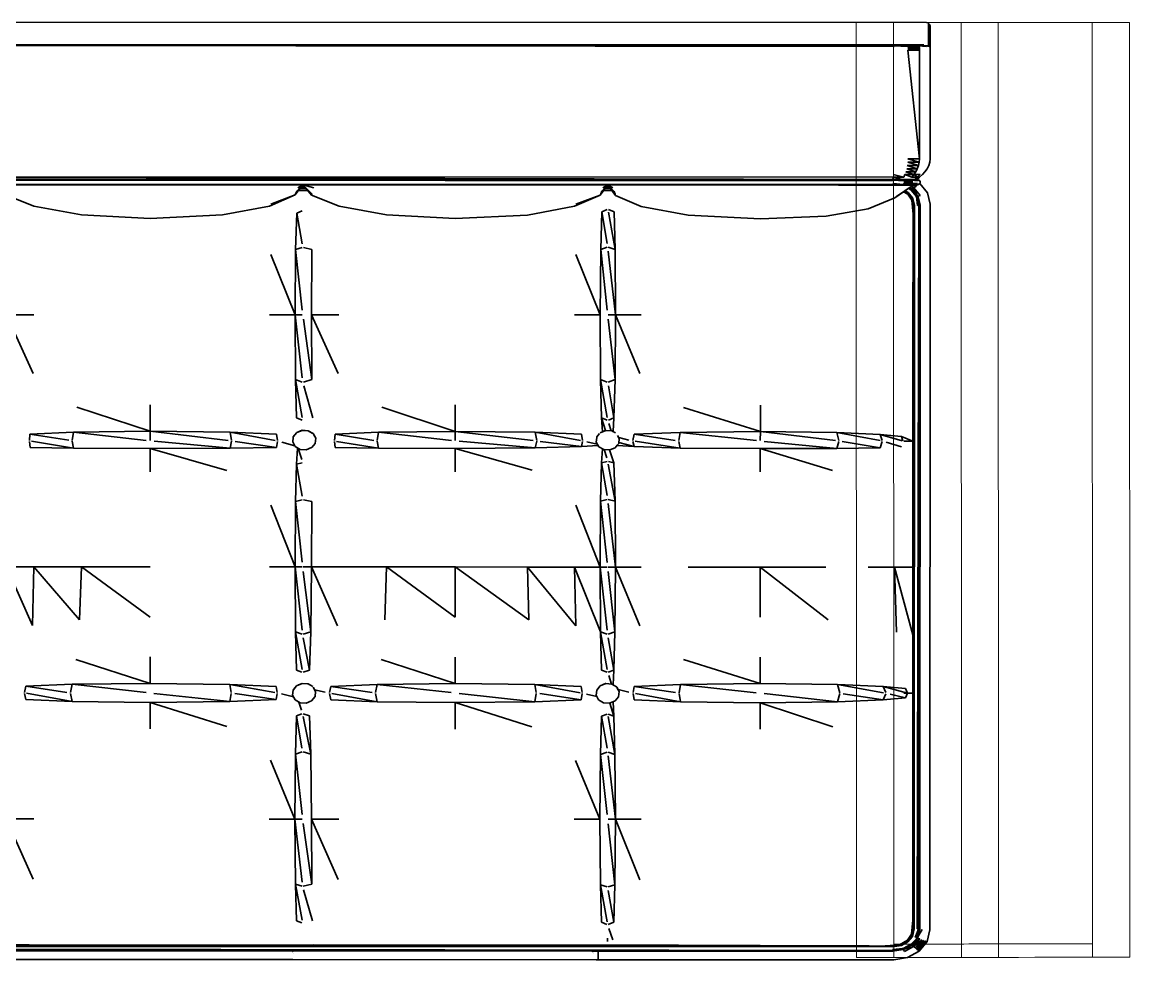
# Model space of a CAD drawing. Header units: millimetres. Extents: x 233224 to 234067, y -13631 to -11613.
# Drawn here: x 233750 to 233839.1, y -13145.6 to -13070.1 of the extents above; entities that cross this region are included whole.
import ezdxf

# ---------------------------------------------------------------- set-up
doc = ezdxf.new("R2010")
doc.units = ezdxf.units.MM
doc.header["$MEASUREMENT"] = 0
doc.layers.add('A_FLOR_PATT', color=7, linetype='Continuous')
doc.layers.add('A_FLOR_PATT_Pen_No__7', color=7, linetype='Continuous', lineweight=35)
doc.layers.add('Int - Furniture _Pen_No__75', color=6, linetype='Continuous', lineweight=20)

# ---------------------------------------------------------------- blocks, each defined once
blk = doc.blocks.new('_Koltuk Kenarı')
at = {"layer": 'Int - Furniture _Pen_No__75', "linetype": 'Continuous'}
for p, q in [((30, 700), (0, 700)), ((0, 0), (0, 700)), ((30, 700), (84.4, 700)), ((30, 690), (30, 700)), ((84.4, 700), (86.45, 700)), ((84.4, 690), (84.4, 700)), ((86.45, 700), (89.5, 700)), ((103.1, 700), (89.5, 700)), ((116.9, 700), (103.1, 700)), ((114.4, 0), (114.4, 700)), ((130.51, 700), (116.9, 700)), ((143.54, 700), (130.51, 700)), ((155.62, 700), (143.54, 700)), ((166.39, 700), (155.62, 700)), ((175.49, 700), (166.39, 700)), ((182.61, 700), (175.49, 700)), ((187.51, 700), (182.61, 700)), ((190, 700), (187.51, 700)), ((192, 700), (190, 700)), ((190, 690), (190, 700)), ((200.85, 700), (192, 700)), ((208.27, 700), (200.85, 700)), ((214.05, 700), (208.27, 700)), ((218, 700), (214.05, 700)), ((220, 700), (218, 700)), ((220, 0), (220, 700)), ((84.4, 690), (30, 690)), ((30, 0), (30, 690)), ((86.45, 690), (84.4, 690)), ((84.4, 0), (84.4, 690)), ((90.51, 690), (86.45, 690)), ((96.47, 690), (90.51, 690)), ((104.2, 690), (96.47, 690)), ((113.49, 690), (104.2, 690)), ((124.08, 690), (113.49, 690)), ((135.64, 690), (124.08, 690)), ((147.81, 690), (135.64, 690)), ((154, 690), (147.81, 690)), ((157.05, 690), (154, 690)), ((163.07, 690), (157.05, 690)), ((168.87, 690), (163.07, 690)), ((174.29, 690), (168.87, 690)), ((179.16, 690), (174.29, 690)), ((183.31, 690), (179.16, 690)), ((186.58, 690), (183.31, 690)), ((188.84, 690), (186.58, 690)), ((190, 690), (188.84, 690)), ((190, 0), (190, 690)), ((30, 0), (0, 0)), ((84.4, 0), (30, 0)), ((86.45, 0), (84.4, 0)), ((90.51, 0), (86.45, 0)), ((96.47, 0), (90.51, 0)), ((104.2, 0), (96.47, 0)), ((113.49, 0), (104.2, 0)), ((124.08, 0), (113.49, 0)), ((135.64, 0), (124.08, 0)), ((147.81, 0), (135.64, 0)), ((154, 0), (147.81, 0)), ((157.05, 0), (154, 0)), ((163.07, 0), (157.05, 0)), ((168.87, 0), (163.07, 0)), ((174.29, 0), (168.87, 0)), ((179.16, 0), (174.29, 0)), ((183.31, 0), (179.16, 0)), ((186.58, 0), (183.31, 0)), ((188.84, 0), (186.58, 0)), ((190, 0), (188.84, 0)), ((192, 0), (190, 0)), ((200.85, 0), (192, 0)), ((208.27, 0), (200.85, 0)), ((214.05, 0), (208.27, 0)), ((218, 0), (214.05, 0)), ((220, 0), (218, 0))]:
    blk.add_line(p, q, dxfattribs=at)
blk = doc.blocks.new('loca_3')
at = {"layer": 'A_FLOR_PATT_Pen_No__7', "linetype": 'Continuous'}
for p, q in [((-411.35, 503.25), (-419.1, 496.91)), ((-418.92, 496.7), (-411.35, 503.25)), ((-418.92, 496.7), (-411.25, 502.94)), ((-418.39, 496.04), (-411.25, 502.94)), ((-418.39, 496.04), (-410.96, 502.12)), ((-417.59, 495.05), (-410.96, 502.12)), ((-417.59, 495.05), (-410.53, 500.82)), ((-416.55, 493.84), (-410.53, 500.82)), ((-411.35, 503.25), (-402.14, 505.5)), ((182.35, 505.5), (-402.14, 505.5)), ((191.57, 503.25), (182.35, 505.5)), ((199.16, 497.04), (191.57, 503.25)), ((206.23, 499.17), (208.53, 501.21)), ((208.53, 501.21), (211, 502.94)), ((211, 502.94), (213.62, 504.29)), ((213.62, 504.29), (216.31, 505.15)), ((216.31, 505.15), (219.03, 505.5)), ((219.03, 505.5), (306.5, 505.5)), ((316.79, 505.5), (306.5, 505.5)), ((309.44, 504.72), (310.02, 502.03)), ((310.02, 504.2), (309.44, 504.72)), ((309.44, 502.51), (310.02, 502.03)), ((309.44, 502.51), (310.02, 495.96)), ((320.2, 504.24), (310.02, 504.2)), ((310.02, 504.2), (310.02, 502.03)), ((320.27, 504.2), (310.02, 504.2)), ((310.02, 502.03), (310.02, 495.96)), ((310.77, 500.39), (310.77, 494.7)), ((323.39, 505.5), (316.79, 505.5)), ((326.73, 504.33), (320.2, 504.24)), ((326.87, 504.2), (320.2, 504.24)), ((320.2, 504.24), (320.27, 504.2)), ((320.27, 504.2), (326.87, 504.2)), ((324.43, 505.5), (323.39, 505.5)), ((325.22, 505.46), (324.43, 505.5)), ((326.01, 505.32), (325.22, 505.46)), ((326.73, 505.11), (326.01, 505.32)), ((327.37, 504.72), (326.73, 505.11)), ((326.73, 504.33), (327.73, 504.37)), ((327.95, 504.2), (326.87, 504.2)), ((327.37, 504.72), (327.73, 504.37)), ((327.95, 504.2), (327.73, 504.37)), ((328.38, 503.42), (327.95, 504.2)), ((328.7, 502.47), (328.38, 503.42)), ((328.7, -504.46), (328.7, 502.47)), ((-424.34, 487.55), (-419.1, 496.91)), ((-415.37, 492.37), (-419.46, 485.08)), ((-419.43, 485.08), (-415.37, 492.37)), ((-418.92, 496.7), (-419.1, 496.91)), ((-418.39, 496.04), (-418.92, 496.7)), ((-417.59, 495.05), (-418.39, 496.04)), ((-417.71, 484.17), (-414.05, 490.76)), ((-417.69, 484.39), (-415.37, 492.37)), ((-416.55, 493.84), (-417.59, 495.05)), ((-417.34, 484.93), (-414.06, 490.78)), ((-417.17, 483.9), (-414.05, 490.76)), ((-416.55, 493.84), (-409.96, 499.21)), ((-415.37, 492.37), (-416.55, 493.84)), ((-415.37, 492.37), (-409.96, 499.21)), ((-415.37, 492.37), (-409.32, 497.3)), ((-414.26, 491.06), (-415.37, 492.37)), ((-414.26, 491.06), (-408.7, 495.57)), ((-414.23, 491.02), (-414.26, 491.06)), ((-414.23, 491.02), (-408.7, 495.57)), ((-414.23, 491.02), (-408.7, 495.53)), ((-414.05, 490.76), (-414.23, 491.02)), ((-414.05, 490.76), (-408.7, 495.53)), ((-414.05, 490.76), (-408.59, 495.22)), ((-413.62, 490.28), (-414.05, 490.76)), ((-413.62, 490.28), (-408.59, 495.22)), ((-413.28, 491.86), (-409.32, 497.3)), ((-411.61, 487.81), (-407.27, 491.36)), ((-411.28, 487.46), (-407.27, 491.36)), ((-411.28, 487.46), (-407.09, 490.89)), ((-411.11, 487.24), (-407.09, 490.89)), ((-411.11, 487.24), (-406.98, 490.58)), ((-411.07, 487.2), (-406.98, 490.58)), ((-411.07, 487.2), (-406.98, 490.54)), ((-410.31, 487.46), (-405.51, 490.58)), ((-408.7, 495.57), (-409.32, 497.3)), ((-401.46, 497.34), (-408.7, 495.57)), ((-408.35, 494.57), (-408.59, 495.22)), ((-408.35, 494.57), (-401.43, 496.95)), ((-408.35, 494.57), (-401.39, 496.27)), ((-408.32, 488.76), (-406.98, 490.54)), ((-408.06, 493.67), (-401.39, 496.27)), ((-407.54, 495.85), (-401.64, 499.17)), ((-407.27, 491.36), (-401.1, 492.88)), ((-407.09, 490.89), (-407.27, 491.36)), ((-407.09, 490.89), (-401.1, 492.88)), ((-406.98, 490.54), (-401.03, 492.02)), ((-406.72, 489.8), (-406.98, 490.54)), ((-405.51, 490.58), (-394.11, 491.75)), ((-403.45, 490.8), (-401.03, 492.02)), ((181.67, 497.34), (-401.46, 497.34)), ((-401.39, 496.27), (181.56, 496.27)), ((-401.31, 495.31), (-401.39, 496.27)), ((-401.31, 495.31), (181.56, 496.27)), ((-401.1, 492.88), (181.31, 492.88)), ((-401.07, 492.37), (-401.1, 492.88)), ((-401.07, 492.37), (181.31, 492.88)), ((-401.03, 492.02), (181.24, 492.02)), ((-400.96, 491.05), (-401.03, 492.02)), ((-394.11, 491.75), (-366.5, 491.8)), ((-366.5, 491.8), (-312.99, 491.63)), ((-312.99, 491.63), (-258.52, 491.63)), ((-258.52, 491.63), (-227.9, 491.63)), ((-227.9, 491.63), (-214.45, 491.63)), ((-214.45, 491.63), (-211.43, 491.63)), ((-211.43, 491.63), (-208.46, 491.63)), ((-211.43, 491.63), (-211.43, 487.34)), ((-208.46, 491.63), (-195.01, 491.63)), ((-195.01, 491.63), (-164.39, 491.63)), ((-109.91, 476.93), (-164.39, 491.63)), ((-164.39, 491.63), (-109.91, 491.63)), ((-109.91, 491.63), (-55.41, 491.58)), ((-109.91, 491.63), (-109.91, 476.93)), ((-55.41, 491.58), (-25.82, 491.58)), ((-25.82, 491.58), (-12.84, 491.58)), ((-12.84, 491.58), (-8.35, 491.58)), ((-8.35, 484.31), (-8.35, 491.58)), ((-4.62, 482.56), (-8.35, 491.58)), ((-8.35, 491.58), (-5.38, 491.58)), ((-5.38, 491.58), (8.07, 491.58)), ((5.44, 491.58), (181.24, 492.02)), ((8.07, 491.58), (38.7, 491.63)), ((38.7, 491.63), (93.17, 491.63)), ((93.17, 491.63), (146.67, 491.8)), ((146.67, 491.8), (174.28, 491.75)), ((174.28, 491.75), (185.69, 490.58)), ((181.24, 492.02), (181.14, 491.05)), ((181.31, 492.88), (181.24, 492.37)), ((181.24, 492.37), (187.44, 491.36)), ((181.24, 492.02), (187.16, 490.54)), ((181.31, 492.88), (187.44, 491.36)), ((181.56, 496.27), (181.49, 495.31)), ((181.49, 495.31), (188.55, 494.57)), ((181.56, 496.27), (188.55, 494.57)), ((188.91, 495.57), (181.67, 497.34)), ((185.69, 490.58), (190.53, 487.46)), ((185.74, 490.55), (187.16, 490.54)), ((186.91, 489.79), (187.16, 490.54)), ((187.16, 490.54), (191.28, 487.2)), ((187.27, 490.89), (187.44, 491.36)), ((187.27, 490.89), (191.78, 487.81)), ((187.44, 491.36), (191.78, 487.81)), ((188.23, 493.67), (188.55, 494.57)), ((188.55, 494.57), (188.77, 495.22)), ((188.55, 494.57), (194.22, 490.76)), ((188.55, 494.57), (193.83, 490.28)), ((197.84, 491.8), (188.67, 478.23)), ((188.77, 495.22), (194.22, 490.76)), ((188.91, 495.57), (189.49, 497.3)), ((194.43, 491.06), (188.91, 495.57)), ((189.49, 497.3), (195.55, 492.37)), ((189.82, 494.83), (195.55, 492.37)), ((193.83, 490.28), (194.22, 490.76)), ((194.22, 490.76), (194.43, 491.02)), ((194.22, 490.76), (195.61, 488.5)), ((194.22, 490.76), (195.55, 488.41)), ((194.43, 491.06), (195.75, 488.71)), ((194.43, 491.02), (194.43, 491.06)), ((194.43, 491.02), (195.74, 488.69)), ((194.43, 491.02), (195.74, 488.69)), ((194.45, 491.03), (195.55, 492.37)), ((195.55, 492.37), (196.77, 493.84)), ((195.55, 492.37), (197.05, 490.62)), ((195.55, 492.37), (196.76, 490.2)), ((196.77, 493.84), (197.77, 495.05)), ((196.77, 493.84), (197.95, 492.34)), ((196.77, 493.84), (197.95, 491.7)), ((197.77, 495.05), (197.95, 495.26)), ((197.77, 495.05), (197.95, 494.81)), ((197.77, 495.05), (197.95, 494.74)), ((197.84, 491.8), (197.84, 491.75)), ((197.84, 491.75), (197.84, 490.58)), ((197.84, 484.34), (197.84, 490.58)), ((198.27, 496.27), (197.95, 495.31)), ((197.95, 493.67), (197.95, 495.31)), ((197.95, 495.31), (198.27, 494.57)), ((197.95, 493.67), (198.27, 494.57)), ((197.95, 489.59), (197.95, 493.67)), ((198.27, 496.27), (198.99, 496.95)), ((198.27, 496.27), (198.27, 494.57)), ((198.27, 494.57), (198.99, 495.22)), ((198.27, 494.57), (198.99, 490.76)), ((198.27, 494.57), (198.27, 490.28)), ((198.27, 490.28), (198.99, 490.76)), ((198.99, 496.95), (199.7, 497.3)), ((198.99, 495.22), (198.99, 490.76)), ((198.99, 490.76), (199.7, 491.02)), ((198.99, 490.76), (199.7, 484.34)), ((198.99, 490.76), (198.99, 484.21)), ((199.7, 497.3), (200.43, 497.34)), ((199.7, 491.02), (200.43, 491.06)), ((199.7, 491.02), (200.43, 484.34)), ((199.7, 491.02), (199.7, 484.34)), ((200.43, 497.34), (201.11, 497.09)), ((200.43, 491.06), (201.11, 490.85)), ((200.43, 491.06), (201.11, 484.25)), ((200.43, 491.06), (200.43, 484.34)), ((201.11, 497.09), (201.68, 494.79)), ((201.68, 496.52), (201.11, 497.09)), ((201.11, 495.31), (201.68, 494.79)), ((201.11, 495.31), (201.68, 490.45)), ((201.11, 490.85), (201.68, 490.45)), ((201.11, 490.85), (201.68, 484.04)), ((201.11, 490.85), (201.11, 484.25)), ((201.68, 496.52), (202.11, 495.75)), ((201.68, 496.52), (201.68, 494.79)), ((201.68, 494.79), (201.68, 490.45)), ((201.68, 490.45), (201.68, 484.04)), ((202.11, 495.75), (202.36, 493.1)), ((202.11, 495.75), (202.38, 494.74)), ((202.36, 494.7), (202.11, 495.75)), ((202.11, 494.06), (202.36, 493.1)), ((202.11, 494.06), (202.36, 489.15)), ((204.15, 497), (202.36, 494.7)), ((202.36, 494.7), (204.15, 495.26)), ((202.36, 493.1), (204.15, 495.26)), ((202.36, 494.7), (202.36, 493.1)), ((202.36, 493.1), (202.36, 489.15)), ((204.15, 497), (206.23, 499.17)), ((204.15, 495.26), (206.23, 497.3)), ((204.15, 497), (204.15, 495.26)), ((204.15, 495.26), (206.23, 492.37)), ((204.15, 495.26), (204.15, 490.8)), ((204.15, 490.8), (206.23, 492.37)), ((204.15, 490.8), (206.23, 485.08)), ((206.23, 497.3), (206.23, 492.37)), ((206.23, 492.37), (208.53, 493.84)), ((206.23, 492.37), (208.53, 485.86)), ((206.23, 492.37), (206.23, 485.08)), ((208.53, 493.84), (211, 495.05)), ((208.53, 493.84), (211, 486.55)), ((208.53, 493.84), (208.53, 485.86)), ((211, 495.05), (213.62, 496.04)), ((211, 495.05), (213.62, 487.07)), ((211, 495.05), (211, 486.55)), ((213.62, 496.04), (216.31, 496.7)), ((213.62, 496.04), (216.31, 487.42)), ((213.62, 496.04), (213.62, 487.07)), ((216.31, 496.7), (219.03, 496.91)), ((216.31, 496.7), (219.03, 487.55)), ((216.31, 496.7), (216.31, 487.42)), ((219.03, 496.91), (306.5, 496.91)), ((219.03, 496.91), (306.5, 487.55)), ((219.03, 496.91), (219.03, 487.55)), ((306.5, 496.91), (307.29, 496.87)), ((306.5, 496.91), (307.29, 487.55)), ((306.5, 496.91), (306.5, 487.55)), ((307.29, 496.87), (308.08, 496.78)), ((307.29, 496.87), (308.08, 487.51)), ((307.29, 496.87), (307.29, 487.55)), ((308.08, 496.78), (308.79, 496.66)), ((308.08, 496.78), (308.79, 487.38)), ((308.08, 496.78), (308.08, 487.51)), ((308.79, 496.66), (309.44, 496.39)), ((308.79, 496.66), (309.44, 487.24)), ((308.79, 496.66), (308.79, 487.38)), ((309.44, 496.39), (310.02, 495.96)), ((309.44, 496.39), (310.02, 487.03)), ((309.44, 496.39), (309.44, 487.24)), ((310.02, 495.96), (310.02, 487.03)), ((310.77, 494.7), (310.77, 486.33)), ((-426.2, 476.4), (-424.34, 487.55)), ((-419.46, 485.08), (-417.74, 484.21)), ((-417.74, 484.21), (-419.43, 485.08)), ((-417.39, 484.01), (-419.25, 475.54)), ((-418.96, 476.85), (-417.74, 484.21)), ((-418.78, 475.49), (-417.39, 484.01)), ((-418.56, 475.49), (-417.17, 483.9)), ((-416.95, 485.52), (-417.78, 484.25)), ((-417.78, 484.25), (-417.69, 484.2)), ((-417.78, 475.37), (-417.17, 483.9)), ((-417.74, 484.21), (-417.73, 484.23)), ((-417.66, 482.75), (-417.74, 484.21)), ((-417.69, 484.19), (-417.74, 484.21)), ((-417.17, 483.9), (-417.71, 484.17)), ((-417.17, 483.9), (-413.62, 490.28)), ((-416.41, 483.51), (-417.17, 483.9)), ((-415.77, 475.15), (-414.52, 482.56)), ((-415.34, 475.1), (-414.52, 482.56)), ((-415.05, 475.06), (-413.83, 482.21)), ((-414.52, 482.56), (-411.61, 487.81)), ((-414.12, 482.39), (-414.52, 482.56)), ((-414.12, 482.39), (-411.61, 487.81)), ((-413.97, 481), (-410.31, 487.46)), ((-413.85, 481.23), (-413.83, 482.21)), ((-413.83, 482.21), (-411.07, 487.2)), ((-413.41, 482.01), (-413.83, 482.21)), ((-411.78, 484.86), (-411.07, 487.2)), ((-411.28, 487.46), (-411.61, 487.81)), ((-411.11, 487.24), (-411.28, 487.46)), ((-411.07, 487.2), (-411.11, 487.24)), ((-410.71, 486.77), (-411.07, 487.2)), ((-216.78, 467.82), (-215.16, 485.73)), ((-215.16, 485.73), (-211.43, 487.34)), ((-212.2, 473.28), (-215.16, 485.73)), ((-211.43, 487.34), (-207.74, 485.73)), ((-211.43, 487.34), (-206.09, 467.82)), ((-211.43, 487.34), (-211.43, 484.31)), ((-207.74, 485.73), (-206.09, 467.82)), ((-9.29, 470.1), (-13.13, 482.56)), ((-8.17, 483.56), (-4.62, 482.56)), ((-8.15, 482.9), (-3.01, 465.26)), ((-4.62, 482.56), (-3.01, 465.26)), ((187.41, 476.93), (195.4, 488.19)), ((190.15, 487.71), (191.28, 487.2)), ((190.53, 487.46), (192.46, 484.05)), ((190.92, 486.78), (191.28, 487.2)), ((191.28, 487.24), (191.46, 487.46)), ((191.28, 487.24), (192.89, 484.65)), ((191.28, 487.24), (192.8, 484.53)), ((191.28, 487.2), (191.28, 487.24)), ((191.28, 487.2), (192.8, 484.52)), ((191.28, 487.2), (192.78, 484.49)), ((191.46, 487.46), (191.78, 487.81)), ((191.46, 487.46), (193.12, 484.97)), ((191.46, 487.46), (192.97, 484.76)), ((191.78, 487.81), (193.26, 485.18)), ((193.83, 490.28), (195.32, 488.07)), ((195.05, 489.96), (195.95, 489)), ((197.84, 489.72), (197.95, 489.59)), ((197.84, 488.27), (197.95, 488.08)), ((197.84, 486.99), (197.95, 486.87)), ((197.84, 484.98), (197.84, 484.97)), ((197.84, 484.97), (197.94, 484.81)), ((197.84, 484.91), (197.93, 484.76)), ((197.84, 484.86), (197.92, 484.74)), ((197.84, 484.34), (197.85, 484.33)), ((197.84, 481), (197.84, 484.33)), ((197.84, 484.3), (197.85, 484.33)), ((197.85, 484.34), (197.95, 484.86)), ((197.95, 483.52), (197.95, 489.59)), ((197.95, 483.52), (197.95, 483.51)), ((197.95, 475.38), (197.95, 483.51)), ((197.95, 483.51), (198.27, 475.49)), ((198.27, 490.28), (198.99, 484.21)), ((198.27, 483.9), (198.99, 484.21)), ((198.27, 483.9), (198.99, 475.54)), ((198.27, 483.9), (198.27, 475.49)), ((201.11, 484.25), (201.68, 484.04)), ((201.11, 484.25), (201.68, 475.49)), ((201.68, 484.04), (201.68, 475.49)), ((202.11, 489.89), (202.36, 489.15)), ((202.11, 489.89), (202.36, 483.3)), ((202.11, 483.69), (202.36, 483.3)), ((202.11, 483.69), (202.36, 475.32)), ((202.36, 489.15), (202.36, 483.3)), ((202.36, 483.3), (204.15, 475.54)), ((202.36, 483.3), (202.36, 475.32)), ((204.15, 484.21), (206.23, 485.08)), ((204.15, 484.21), (206.23, 475.76)), ((204.15, 484.21), (204.15, 475.54)), ((309.44, 487.24), (310.02, 487.03)), ((309.44, 487.24), (310.02, 476.28)), ((310.02, 487.03), (310.02, 476.28)), ((310.77, 486.33), (310.77, 476.11)), ((-426.2, 236.73), (-426.2, 476.4)), ((-419.25, 475.54), (-418.78, 475.49)), ((-418.78, 475.49), (-419.25, -475.49)), ((-418.86, 317.06), (-419.17, 475.53)), ((-419.17, 475.53), (-419.17, 238.6)), ((-418.78, 475.49), (-418.86, 475.5)), ((-418.78, -475.45), (-418.78, 475.49)), ((-417.78, -475.32), (-418.56, 475.49)), ((-417.78, 475.37), (-418.56, 475.49)), ((-415.77, -475.1), (-415.77, 475.15)), ((-415.34, -475.02), (-415.77, 475.15)), ((-415.34, 475.1), (-415.77, 475.15)), ((-415.09, 465.78), (-413.97, 481)), ((-415.05, 466.27), (-415.05, 475.06)), ((-415.04, 466.41), (-415.05, 475.06)), ((-414.42, 474.99), (-415.05, 475.06)), ((-162.16, 478.53), (-109.91, 476.93)), ((-109.91, 476.93), (-109.91, 455.64)), ((178.76, 455.64), (187.41, 476.93)), ((197.84, 481), (197.84, 465.78)), ((197.95, 475.37), (198.27, 475.49)), ((197.95, 475.38), (197.95, 475.37)), ((197.95, -475.2), (197.95, 475.37)), ((197.95, 475.37), (198.27, -477.49)), ((198.27, 475.49), (198.27, -477.49)), ((201.11, 475.54), (201.68, 475.49)), ((201.11, 475.54), (201.68, -477.49)), ((201.68, 475.49), (201.68, -477.49)), ((202.11, 475.41), (202.36, 475.32)), ((202.11, 475.41), (202.4, -477.32)), ((202.36, 475.32), (204.15, 475.54)), ((202.36, 475.32), (204.15, -477.53)), ((202.36, 475.32), (202.4, -477.32)), ((204.15, 475.54), (204.15, -477.53)), ((309.44, 476.32), (310.02, 476.28)), ((309.44, 476.32), (310.02, -478.27)), ((310.02, 476.28), (310.02, -478.27)), ((310.77, 476.11), (310.77, -477.11)), ((-414.87, 431.75), (-415.09, 465.78)), ((-218.39, 431.14), (-216.78, 467.82)), ((-211.87, 469.89), (-216.78, 467.82)), ((-211.83, 435.49), (-216.78, 467.82)), ((-211.07, 468.05), (-204.48, 431.14)), ((-211, 469.89), (-206.09, 467.82)), ((-206.09, 467.82), (-204.48, 431.14)), ((-14.27, 430.49), (-13.7, 465.26)), ((-8.77, 466.9), (-13.7, 465.26)), ((-8.75, 434.58), (-13.7, 465.26)), ((-1.4, 430.49), (-8.01, 465.21)), ((-7.94, 466.9), (-3.01, 465.26)), ((-3.01, 465.26), (-1.4, 430.49)), ((197.84, 465.78), (197.84, 431.75)), ((-415.05, -475.02), (-415.05, 460.11)), ((-414.47, -3.12), (-415.03, 456.51)), ((172.85, 421.65), (178.76, 455.64)), ((-414.55, 368.84), (-414.87, 431.75)), ((-218.39, 431.14), (-219.15, 368.84)), ((-211.77, 432.79), (-218.39, 431.14)), ((-211.77, 371.9), (-218.39, 431.14)), ((-204.48, 431.14), (-211.09, 432.79)), ((-203.76, 368.84), (-204.48, 431.14)), ((-14.27, 430.49), (-14.52, 368.84)), ((-8.64, 432.02), (-14.27, 430.49)), ((-8.64, 371.87), (-14.27, 430.49)), ((-8.03, 429.41), (-0.65, 368.84)), ((-1.4, 430.49), (-8.01, 432.02)), ((-0.65, 368.84), (-1.4, 430.49)), ((197.84, 431.75), (197.84, 368.84)), ((-219.15, 368.84), (-238.47, 427.28)), ((-152.48, 423.38), (-109.91, 368.84)), ((-109.91, 421.65), (-109.91, 368.84)), ((-14.52, 368.84), (-32.1, 426.89)), ((170.66, 368.84), (172.85, 421.65)), ((-414.55, 303.2), (-414.55, 368.84)), ((-240.44, 368.84), (-219.15, 368.84)), ((-219.15, 368.84), (-218.43, 304.62)), ((-211.09, 365.67), (-204.48, 304.62)), ((-204.48, 304.62), (-203.76, 368.84)), ((-203.76, 368.84), (-182.46, 368.84)), ((-203.76, 368.84), (-184.39, 307.14)), ((-150.29, 368.84), (-109.91, 368.84)), ((-109.91, 368.84), (-109.91, 310.78)), ((-33.24, 368.84), (-14.52, 368.84)), ((-14.52, 368.84), (-14.02, 304.41)), ((-8.03, 368.84), (-0.65, 368.84)), ((-8.01, 365.66), (-1.4, 304.41)), ((-1.4, 304.41), (-0.65, 368.84)), ((-0.65, 368.84), (20.62, 368.84)), ((-0.65, 368.84), (18.72, 307.01)), ((173.53, 310.78), (170.66, 368.84)), ((197.84, 368.84), (197.84, 303.2)), ((-414.55, 266.17), (-414.55, 303.2)), ((-216.85, 267.42), (-218.43, 304.62)), ((-218.43, 304.62), (-211.78, 303.52)), ((-211.78, 268.32), (-218.43, 304.62)), ((-211.09, 303.52), (-204.48, 304.62)), ((-204.48, 304.62), (-206.06, 267.42)), ((-12.94, 267.25), (-14.02, 304.41)), ((-14.02, 304.41), (-8.64, 303.25)), ((-8.64, 268.06), (-14.02, 304.41)), ((-8.01, 303.25), (-1.4, 304.41)), ((-1.4, 304.41), (-2.98, 267.25)), ((180.52, 272.93), (173.53, 310.78)), ((197.84, 303.2), (197.84, 266.17)), ((-211.02, 300.67), (-206.06, 267.42)), ((-7.94, 300.41), (-2.98, 267.25)), ((-312.99, 252.29), (-361.76, 271.85)), ((-312.99, 252.29), (-312.99, 272.93)), ((-109.91, 252.29), (-157.21, 271.89)), ((-109.91, 272.93), (-109.91, 252.29)), ((93.17, 252.29), (45.86, 271.85)), ((93.17, 272.93), (93.17, 252.29)), ((180.52, 272.93), (189.38, 252.29)), ((-414.55, 249.78), (-414.55, 266.17)), ((-211.86, 266.51), (-216.85, 267.42)), ((-211.02, 266.51), (-206.06, 267.42)), ((-210.66, 263.17), (-208.61, 254.43)), ((-12.05, 253.51), (-12.94, 267.25)), ((-9.71, 254.92), (-12.94, 267.25)), ((-8.71, 266.25), (-12.94, 267.25)), ((-7.94, 266.25), (-2.98, 267.25)), ((-7.59, 262.94), (-5.7, 255)), ((197.84, 266.17), (197.84, 249.78)), ((-414.55, 246.05), (-414.55, 249.78)), ((-401.05, 247.06), (-410.1, 250.17)), ((-397.89, 246.59), (-395.97, 251.03)), ((-395.97, 251.03), (-365.74, 251.9)), ((-370.35, 246.54), (-395.97, 251.03)), ((-365.74, 251.9), (-367.41, 246.45)), ((-312.99, 252.29), (-365.74, 251.9)), ((-316.63, 246.45), (-365.74, 251.9)), ((-312.99, 246.43), (-312.99, 252.29)), ((-262.08, 246.43), (-312.99, 252.29)), ((-260.92, 251.9), (-312.99, 252.29)), ((-258.92, 246.45), (-260.92, 251.9)), ((-260.92, 251.9), (-230.05, 251.08)), ((-230.36, 246.45), (-260.92, 251.9)), ((-228.29, 246.54), (-230.05, 251.08)), ((-230.05, 251.08), (-218.44, 250.43)), ((-219.55, 247.67), (-230.05, 251.08)), ((-219.58, 247.61), (-217.78, 252.04)), ((-217.78, 252.04), (-214.34, 254.85)), ((-214.34, 254.85), (-210.22, 255.29)), ((-210.22, 255.29), (-206.71, 253.37)), ((-210.22, 255.29), (-210.18, 255.29)), ((-210.18, 255.29), (-207.49, 253.8)), ((-210.18, 255.29), (-208.25, 254.23)), ((-206.71, 253.37), (-206.49, 253.25)), ((-206.49, 253.25), (-204.12, 249.26)), ((-204.79, 250.41), (-192.86, 251.08)), ((-204.79, 250.4), (-204.12, 249.26)), ((-194.58, 246.54), (-192.86, 251.08)), ((-192.86, 251.08), (-161.98, 251.9)), ((-166.93, 246.54), (-192.86, 251.08)), ((-161.98, 251.9), (-163.99, 246.45)), ((-109.91, 252.29), (-161.98, 251.9)), ((-113.48, 246.45), (-161.98, 251.9)), ((-109.91, 252.29), (-58.67, 246.43)), ((-56.84, 251.9), (-109.91, 252.29)), ((-109.91, 252.29), (-109.91, 246.43)), ((-56.84, 251.9), (-26.07, 251.03)), ((-56.84, 251.9), (-26.94, 246.45)), ((-55.44, 246.45), (-56.84, 251.9)), ((-26.07, 251.03), (-15.63, 247.5)), ((-24.87, 246.53), (-26.07, 251.03)), ((-15.63, 247.61), (-13.84, 252.04)), ((-13.84, 252.04), (-11.82, 253.69)), ((-13.84, 252.04), (-13.84, 252.04)), ((-11.82, 253.7), (-10.4, 254.85)), ((-10.4, 254.85), (-6.27, 255.29)), ((-6.27, 255.29), (-3.9, 253.99)), ((-6.27, 255.29), (-6.24, 255.29)), ((-6.24, 255.29), (-5.21, 254.73)), ((-5.21, 254.72), (-4.81, 254.5)), ((-1.91, 252.16), (-0.22, 249.26)), ((-0.87, 250.38), (10.26, 251.03)), ((-0.79, 250.26), (-0.22, 249.26)), ((8.51, 246.53), (10.26, 251.03)), ((10.26, 251.03), (41.13, 251.9)), ((36.16, 246.53), (10.26, 251.03)), ((41.13, 251.9), (39.09, 246.45)), ((93.17, 252.29), (41.13, 251.9)), ((89.6, 246.45), (41.13, 251.9)), ((144.41, 246.43), (93.17, 252.29)), ((145.92, 251.9), (93.17, 252.29)), ((93.17, 252.29), (93.17, 246.43)), ((147.62, 246.45), (145.92, 251.9)), ((145.92, 251.9), (176.19, 251.03)), ((175.94, 246.48), (145.92, 251.9)), ((178.1, 246.59), (176.19, 251.03)), ((197.23, 246.5), (189.38, 252.29)), ((190.35, 251.9), (189.38, 252.29)), ((190.35, 251.9), (192.61, 251.03)), ((197.23, 246.52), (190.35, 251.9)), ((192.61, 251.03), (197.84, 246.05)), ((195.4, 250.17), (197.84, 246.05)), ((197.84, 249.78), (197.84, 246.05)), ((-414.55, 242.33), (-414.55, 246.05)), ((-414.55, 225.93), (-414.55, 242.33)), ((-408.69, 246.05), (-411.54, 246.05)), ((-397.88, 245.49), (-395.97, 241.11)), ((-365.74, 240.29), (-395.97, 241.11)), ((-395.65, 245.61), (-365.74, 240.29)), ((-367.41, 245.64), (-365.74, 240.29)), ((-309.29, 245.64), (-260.92, 240.29)), ((-260.92, 240.29), (-258.92, 245.64)), ((-230.05, 241.07), (-260.92, 240.29)), ((-255.89, 245.55), (-230.05, 241.07)), ((-228.3, 245.55), (-230.05, 241.07)), ((-219.25, 242.76), (-219.58, 247.61)), ((-216.92, 238.77), (-219.25, 242.76)), ((-203.79, 244.45), (-205.63, 239.98)), ((-203.83, 244.41), (-205.63, 239.98)), ((-203.79, 244.45), (-204.35, 243.09)), ((-204.12, 249.26), (-203.83, 244.41)), ((-204.12, 249.26), (-203.79, 244.45)), ((-197.35, 246.89), (-204.11, 249.1)), ((-203.83, 244.41), (-203.79, 244.45)), ((-194.57, 245.55), (-192.86, 241.07)), ((-161.98, 240.29), (-192.86, 241.07)), ((-192.43, 245.64), (-161.98, 240.29)), ((-163.98, 245.64), (-161.98, 240.29)), ((-109.91, 239.9), (-160.69, 245.66)), ((-109.91, 245.66), (-109.91, 239.9)), ((-106.14, 245.64), (-56.84, 240.29)), ((-56.84, 240.29), (-55.44, 245.64)), ((-26.07, 241.11), (-56.84, 240.29)), ((-52.4, 245.55), (-26.07, 241.11)), ((-24.88, 245.55), (-26.07, 241.11)), ((-14.75, 241.8), (-26.07, 241.11)), ((-22.07, 245.21), (-15.33, 243.08)), ((-15.31, 242.76), (-15.63, 247.61)), ((-12.98, 238.77), (-15.31, 242.76)), ((0.11, 244.41), (-1.69, 239.98)), ((10.26, 241.11), (-0.96, 241.76)), ((-0.29, 243.39), (-0.83, 242.08)), ((0.14, 244.45), (-0.29, 243.39)), ((-0.22, 249.26), (0.11, 244.41)), ((-0.22, 249.26), (-0.18, 249.26)), ((-0.18, 249.26), (0.11, 244.41)), ((-0.18, 249.26), (0.14, 244.45)), ((5.72, 246.88), (-0.15, 248.76)), ((0.1, 244.34), (10.26, 241.11)), ((0.11, 244.41), (0.14, 244.45)), ((8.51, 245.55), (10.26, 241.11)), ((41.13, 240.29), (10.26, 241.11)), ((10.65, 245.64), (41.13, 240.29)), ((39.09, 245.64), (41.13, 240.29)), ((96.93, 245.64), (145.92, 240.29)), ((145.92, 240.29), (147.61, 245.64)), ((176.19, 241.11), (145.92, 240.29)), ((150.65, 245.54), (176.19, 241.11)), ((178.1, 245.49), (176.19, 241.11)), ((189.7, 239.9), (197.23, 245.59)), ((190.6, 240.29), (197.23, 245.56)), ((192.79, 241.11), (190.6, 240.29)), ((197.23, 245.45), (192.79, 241.11)), ((193.27, 242.59), (193.29, 245.96)), ((193.29, 249.41), (193.29, 245.96)), ((194.87, 244.41), (194.85, 243.79)), ((194.9, 248.22), (194.87, 244.41)), ((195.53, 247.75), (194.87, 244.41)), ((194.87, 244.41), (195.72, 244.45)), ((195.44, 241.98), (197.84, 246.05)), ((195.82, 247.54), (195.8, 244.5)), ((196.39, 247.12), (195.81, 244.51)), ((197.17, 245.54), (197.18, 246.54)), ((197.23, 245.01), (197.23, 246.63)), ((197.84, 242.33), (197.84, 246.05)), ((197.84, 242.33), (197.84, 225.93)), ((-426.2, 238.38), (-425.95, 238.42)), ((-426.2, -7.2), (-426.2, 236.73)), ((-425.95, 238.42), (-425.2, 238.42)), ((-425.2, 238.42), (-424.09, 238.46)), ((-424.09, 238.46), (-422.65, 238.5)), ((-422.65, 238.5), (-421, 238.55)), ((-421, 238.55), (-419.17, 238.6)), ((-421, 238.55), (-421, 238.55)), ((-421, 235.08), (-421, 235.07)), ((-419.53, 234.26), (-419.45, 234.43)), ((-419.53, 234), (-419.53, 234.26)), ((-419.53, 234.26), (-419.46, 234.11)), ((-419.47, 233.82), (-419.53, 234)), ((-419.53, 234), (-419.47, 233.93)), ((-419.17, 233.26), (-419.18, 233.27)), ((-419.17, 238.6), (-419.17, 236.95)), ((-419.17, 236.95), (-419.17, 234.91)), ((-419.17, 234.91), (-419.17, 233.26)), ((-419.17, 233.26), (-419.17, -6.51)), ((-365.74, 240.29), (-312.99, 239.9)), ((-312.99, 239.9), (-260.92, 240.29)), ((-312.99, 219.25), (-312.99, 239.9)), ((-312.99, 239.9), (-265.69, 220.3)), ((-213.19, 236.73), (-216.92, 238.77)), ((-212.22, 229.07), (-214.14, 237.25)), ((-209.06, 237.2), (-213.19, 236.73)), ((-208.99, 237.2), (-213.19, 236.73)), ((-205.63, 239.98), (-209.06, 237.2)), ((-208.99, 237.2), (-209.06, 237.2)), ((-208.92, 237.27), (-208.99, 237.2)), ((-161.98, 240.29), (-109.91, 239.9)), ((-161.98, 240.29), (-109.91, 219.25)), ((-109.91, 239.9), (-56.84, 240.29)), ((-109.91, 239.9), (-60.14, 220.34)), ((-109.91, 239.9), (-109.91, 219.25)), ((-9.25, 236.73), (-12.98, 238.77)), ((-12.91, 224.89), (-12.07, 238.27)), ((-9.07, 229.25), (-10.89, 237.62)), ((-5.64, 237.14), (-9.25, 236.73)), ((-5.13, 237.2), (-5.64, 237.15)), ((-2.44, 239.37), (-5.13, 237.2)), ((-5.11, 237.2), (-5.13, 237.2)), ((41.13, 240.29), (93.17, 239.9)), ((93.17, 239.9), (145.92, 240.29)), ((93.17, 239.9), (141.94, 220.34)), ((93.17, 239.9), (93.17, 219.25)), ((189.7, 239.9), (180.77, 219.25)), ((189.7, 239.9), (182.28, 220.34)), ((189.7, 239.9), (190.6, 240.29)), ((-414.55, 188.91), (-414.55, 225.93)), ((-218.43, 187.52), (-216.85, 224.72)), ((-211.86, 225.64), (-216.85, 224.72)), ((-211.86, 191.48), (-216.85, 224.72)), ((-211.09, 223.82), (-204.48, 187.52)), ((-211.01, 225.64), (-206.06, 224.72)), ((-206.06, 224.72), (-204.48, 187.52)), ((-13.98, 187.73), (-12.91, 224.89)), ((-8.71, 225.85), (-12.91, 224.89)), ((-8.71, 191.73), (-12.91, 224.89)), ((-8.01, 224.03), (-1.4, 187.73)), ((-7.93, 225.85), (-2.98, 224.89)), ((-2.98, 224.89), (-1.4, 187.73)), ((197.84, 225.93), (197.84, 188.91)), ((-157.21, 220.3), (-109.91, 181.36)), ((-109.91, 219.25), (-157.21, 220.3)), ((-109.91, 219.25), (-109.91, 181.36)), ((173.6, 181.36), (180.77, 219.25)), ((-414.55, 123.3), (-414.55, 188.91)), ((-218.43, 187.52), (-219.15, 123.3)), ((-211.78, 188.59), (-218.43, 187.52)), ((-211.78, 126.51), (-218.43, 187.52)), ((-204.48, 187.52), (-211.09, 188.59)), ((-203.76, 123.3), (-204.48, 187.52)), ((-13.98, 187.73), (-14.49, 123.3)), ((-8.64, 188.85), (-13.98, 187.73)), ((-8.64, 126.51), (-13.98, 187.73)), ((-1.4, 187.73), (-8.01, 188.85)), ((-0.65, 123.3), (-1.4, 187.73)), ((197.84, 188.91), (197.84, 123.3)), ((-219.15, 123.3), (-238.51, 185.01)), ((-152.44, 182.49), (-109.91, 123.3)), ((-109.91, 181.36), (-152.44, 182.49)), ((-109.91, 181.36), (-109.91, 123.3)), ((-14.49, 123.3), (-31.92, 185.13)), ((-0.65, 123.3), (-8.03, 186.11)), ((170.66, 123.3), (173.6, 181.36)), ((-414.47, 60.35), (-414.55, 123.3)), ((-219.15, 123.3), (-240.44, 123.3)), ((-219.15, 123.3), (-218.43, 60.62)), ((-211.09, 120.19), (-204.48, 60.62)), ((-204.48, 60.62), (-203.76, 123.3)), ((-203.76, 123.3), (-184.39, 63.61)), ((-182.46, 123.3), (-203.76, 123.3)), ((-109.91, 67.94), (-150.29, 123.3)), ((-109.91, 123.3), (-150.29, 123.3)), ((-109.91, 123.3), (-109.91, 67.94)), ((-14.49, 123.3), (-33.21, 123.3)), ((-14.49, 123.3), (-14.27, 61.57)), ((-0.65, 123.3), (-8.03, 123.3)), ((-8.01, 120.24), (-1.43, 61.57)), ((-1.43, 61.57), (-0.65, 123.3)), ((-0.65, 123.3), (18.68, 64.17)), ((20.62, 123.3), (-0.65, 123.3)), ((173.57, 67.94), (170.66, 123.3)), ((197.84, 123.3), (197.84, 60.35)), ((-152.48, 66.6), (-109.91, 67.94)), ((-109.91, 67.94), (-109.91, 29.7)), ((180.67, 29.7), (173.57, 67.94)), ((-414.4, 26.01), (-414.47, 60.35)), ((-216.81, 23.24), (-218.43, 60.62)), ((-218.43, 60.62), (-211.78, 59.29)), ((-211.78, 23.95), (-218.43, 60.62)), ((-211.09, 59.29), (-204.48, 60.62)), ((-211.02, 56.41), (-206.09, 23.24)), ((-204.48, 60.62), (-206.09, 23.24)), ((-13.77, 26.62), (-14.27, 61.57)), ((-14.27, 61.57), (-8.68, 60.41)), ((-8.79, 27.78), (-14.27, 61.57)), ((-8.04, 60.41), (-1.43, 61.57)), ((-7.97, 57.71), (-3.08, 26.57)), ((-1.43, 61.57), (-3.08, 26.57)), ((197.84, 60.35), (197.84, 26.01)), ((-312.99, 7.59), (-361.58, 29.14)), ((-312.99, 7.59), (-312.99, 29.7)), ((-157.28, 28.53), (-109.91, 7.59)), ((-109.91, 29.7), (-109.91, 7.59)), ((93.17, 7.59), (45.79, 29.14)), ((93.17, 29.7), (93.17, 7.59)), ((180.67, 29.7), (189.52, 7.59)), ((-414.33, 9.58), (-414.4, 26.01)), ((-211.86, 22.12), (-216.81, 23.24)), ((-211.02, 22.12), (-206.09, 23.24)), ((-210.66, 18.58), (-208.79, 10.21)), ((-8.91, 26.06), (-13.77, 26.62)), ((-8.08, 26.06), (-3.08, 26.57)), ((197.84, 26.01), (197.84, 9.58)), ((-414.4, 0.56), (-414.33, 9.58)), ((-217.78, 7.71), (-214.34, 10.53)), ((-214.34, 10.53), (-210.22, 10.97)), ((-210.22, 10.97), (-206.8, 9.11)), ((-210.22, 10.97), (-210.18, 10.97)), ((-210.18, 10.97), (-207.57, 9.53)), ((-210.18, 10.97), (-208.31, 9.95)), ((-13.84, 7.71), (-10.4, 10.53)), ((-13.81, 7.76), (-10.4, 10.53)), ((-10.4, 10.53), (-6.27, 10.97)), ((-6.27, 10.97), (-2.54, 8.93)), ((-6.27, 10.97), (-6.24, 10.97)), ((-6.24, 10.97), (-4.98, 10.28)), ((-4.98, 10.27), (-2.54, 8.93)), ((-2.54, 8.93), (-0.22, 4.94)), ((-2.54, 8.93), (-2.53, 8.93)), ((195.44, 9.36), (197.84, 0.56)), ((197.84, 9.58), (197.84, 0.56)), ((-414.47, -3.17), (-414.4, 0.56)), ((-396.66, 0.06), (-394.93, -4.33)), ((-369.99, 1.38), (-394.86, 8.67)), ((-394.52, 0.16), (-365.49, -5.25)), ((-365.46, 7.93), (-367.09, 1.08)), ((-367.09, 0.15), (-365.49, -5.25)), ((-316.67, 1.04), (-365.46, 7.93)), ((-312.99, 7.59), (-365.46, 7.93)), ((-363.77, 0.17), (-312.99, -5.63)), ((-260.81, 7.15), (-312.99, 7.59)), ((-312.99, -5.63), (-312.99, 0.13)), ((-309.28, 0.11), (-260.81, -5.29)), ((-258.78, 0.98), (-260.81, 7.15)), ((-260.81, 7.15), (-229.94, 6.2)), ((-230.3, 0.98), (-260.81, 7.15)), ((-260.81, -5.29), (-258.78, 0.11)), ((-255.76, 0.02), (-229.94, -4.47)), ((-228.19, 1.08), (-229.94, 6.2)), ((-228.19, 0.02), (-229.94, -4.47)), ((-219.58, 3.3), (-217.78, 7.71)), ((-219.25, -1.56), (-219.58, 3.3)), ((-206.31, 8.63), (-204.12, 4.94)), ((-203.79, 0.13), (-205.63, -4.29)), ((-203.83, 0.09), (-205.63, -4.29)), ((-203.79, 0.13), (-204.92, -2.66)), ((-204.63, 5.81), (-204.12, 4.94)), ((-204.12, 4.94), (-204.12, 4.97)), ((-204.12, 4.94), (-204.09, 4.47)), ((-204.09, 4.47), (-203.83, 0.09)), ((-204.07, 4.33), (-203.79, 0.13)), ((-203.83, 0.09), (-203.79, 0.13)), ((-194.71, 1.08), (-192.93, 6.2)), ((-194.7, 0.02), (-192.93, -4.47)), ((-192.93, 6.2), (-162.06, 7.15)), ((-167.07, 1.08), (-192.93, 6.2)), ((-192.57, 0.11), (-162.06, -5.29)), ((-162.06, 7.15), (-164.09, 0.98)), ((-164.09, 0.11), (-162.06, -5.29)), ((-109.91, 7.59), (-162.06, 7.15)), ((-162.06, 7.15), (-113.55, 0.98)), ((-109.91, -5.63), (-160.79, 0.13)), ((-57.13, 7.93), (-109.91, 7.59)), ((-109.91, 7.59), (-109.91, 0.96)), ((-109.91, 0.13), (-109.91, -5.63)), ((-106.16, 0.11), (-57.09, -5.25)), ((-55.76, 1.08), (-57.13, 7.93)), ((-57.09, -5.25), (-55.76, 0.15)), ((-52.8, 0.07), (-27.14, -4.33)), ((-26.15, 0.11), (-27.14, -4.33)), ((-15.63, 3.3), (-13.84, 7.71)), ((-15.31, -1.56), (-15.63, 3.3)), ((-13.84, 7.71), (-13.81, 7.76)), ((-2.12, 8.25), (-0.22, 4.94)), ((-1.83, 7.79), (-0.18, 4.99)), ((0.14, 0.13), (-1.69, -4.29)), ((0.11, 0.09), (-1.69, -4.29)), ((0.14, 0.13), (-0.87, -2.36)), ((-0.22, 4.94), (-0.18, 4.99)), ((-0.22, 4.94), (0.11, 0.09)), ((-0.18, 4.99), (0.11, 0.09)), ((-0.18, 4.99), (0.14, 0.13)), ((0.11, 0.09), (0.14, 0.13)), ((8.38, 0.02), (10.15, -4.43)), ((35.99, 1.31), (10.08, 8.58)), ((10.51, 0.11), (41.02, -5.25)), ((40.99, 7.89), (38.99, 1.04)), ((38.99, 0.11), (41.02, -5.25)), ((89.52, 1.04), (40.99, 7.89)), ((93.17, 7.59), (40.99, 7.89)), ((42.29, 0.13), (93.17, -5.63)), ((145.66, 7.93), (93.17, 7.59)), ((93.17, 0.13), (93.17, -5.63)), ((96.91, 0.11), (145.66, -5.25)), ((147.3, 1.08), (145.66, 7.93)), ((145.66, -5.25), (147.3, 0.15)), ((150.25, 0.06), (175.1, -4.33)), ((176.83, 0.06), (175.1, -4.33)), ((190.46, 7.93), (189.52, 7.59)), ((197.23, 1.04), (189.52, 7.59)), ((197.23, 1.17), (190.46, 7.93)), ((190.6, -5.25), (197.23, 0.07)), ((197.23, 0.01), (192.79, -4.33)), ((193.26, -2.94), (193.29, 1.65)), ((193.29, 4.39), (193.29, 1.65)), ((194.87, 0.09), (194.82, -1.76)), ((194.89, 3.03), (194.87, 0.09)), ((195.37, 2.62), (194.87, 0.09)), ((194.87, 0.09), (195.8, 0.13)), ((195.44, -3.51), (197.82, 0.63)), ((195.8, 0.13), (195.47, -1.28)), ((195.8, 0.13), (195.77, -1.05)), ((195.82, 2.24), (195.8, 0.13)), ((196.2, 1.92), (195.8, 0.13)), ((195.8, 0.13), (196.77, 0.22)), ((196.77, 0.22), (196.62, -0.4)), ((197.15, 0.01), (197.16, 0.43)), ((197.15, 0.01), (197.23, 0.07)), ((197.16, 0.43), (197.17, 1.09)), ((197.23, -0.4), (197.23, 1.6)), ((197.84, -3.17), (197.84, 0.56)), ((-426.2, -7.2), (-426.2, -7.76)), ((-426.2, -8.84), (-426.2, -7.76)), ((-426.2, -248.87), (-426.2, -8.84)), ((-421, -6.89), (-421, -6.9)), ((-419.53, -7.2), (-419.45, -7.03)), ((-419.53, -7.46), (-419.53, -7.2)), ((-419.53, -7.2), (-419.46, -7.34)), ((-419.47, -7.64), (-419.53, -7.46)), ((-419.53, -7.46), (-419.46, -7.53)), ((-419.17, -8.2), (-419.18, -8.19)), ((-419.17, -6.51), (-419.17, -8.2)), ((-419.17, -8.2), (-419.17, -8.45)), ((-419.17, -8.45), (-419.17, -247.96)), ((-414.52, -19.6), (-414.47, -3.17)), ((-365.49, -5.25), (-394.93, -4.33)), ((-365.49, -5.25), (-312.99, -5.63)), ((-312.99, -5.63), (-260.81, -5.29)), ((-312.99, -26.28), (-312.99, -5.63)), ((-312.99, -5.63), (-265.62, -25.27)), ((-229.94, -4.47), (-260.81, -5.29)), ((-225.36, -0.34), (-218.69, -2.51)), ((-216.92, -5.51), (-219.25, -1.56)), ((-213.19, -7.54), (-216.92, -5.51)), ((-212.21, -16.47), (-214.45, -6.85)), ((-209.06, -7.11), (-213.19, -7.54)), ((-208.99, -7.11), (-213.19, -7.54)), ((-213.19, -7.54), (-213.12, -7.54)), ((-208.99, -7.11), (-213.12, -7.54)), ((-205.63, -4.29), (-209.06, -7.11)), ((-207.26, -5.65), (-209.06, -7.11)), ((-208.99, -7.11), (-209.06, -7.11)), ((-208.53, -6.73), (-208.99, -7.11)), ((-205.63, -4.29), (-205.61, -4.29)), ((-162.06, -5.29), (-192.93, -4.47)), ((-162.06, -5.29), (-109.91, -5.63)), ((-109.91, -5.63), (-57.09, -5.25)), ((-109.91, -5.63), (-60.28, -25.19)), ((-109.91, -5.63), (-109.91, -26.28)), ((-27.14, -4.33), (-57.09, -5.25)), ((-14.12, -3.57), (-27.14, -4.33)), ((-23.37, -0.25), (-14.39, -3.12)), ((-12.98, -5.51), (-15.31, -1.56)), ((-9.25, -7.54), (-12.98, -5.51)), ((-9.38, -16.27), (-12.49, -5.78)), ((-9.25, -7.54), (-9.22, -7.54)), ((-9.22, -7.54), (-9.25, -7.54)), ((-5.59, -7.16), (-9.22, -7.54)), ((-5.43, -7.15), (-5.59, -7.16)), ((-5.13, -7.11), (-5.43, -7.14)), ((-1.69, -4.29), (-5.13, -7.11)), ((-3.83, -6.06), (-5.13, -7.11)), ((-5.1, -7.11), (-5.13, -7.11)), ((-1.69, -4.29), (-1.67, -4.29)), ((41.02, -5.25), (10.15, -4.43)), ((41.02, -5.25), (93.17, -5.63)), ((93.17, -5.63), (145.66, -5.25)), ((93.17, -5.63), (141.79, -25.19)), ((93.17, -5.63), (93.17, -26.28)), ((175.1, -4.33), (145.66, -5.25)), ((189.7, -5.63), (180.77, -26.28)), ((189.7, -5.63), (182.28, -25.19)), ((196.92, -0.18), (189.7, -5.63)), ((189.7, -5.63), (190.6, -5.25)), ((192.79, -4.33), (190.6, -5.25)), ((197.84, -3.17), (197.84, -19.6)), ((-414.52, -56.62), (-414.52, -19.6)), ((-218.43, -58.02), (-216.81, -20.81)), ((-211.86, -19.89), (-216.81, -20.81)), ((-211.86, -54.06), (-216.81, -20.81)), ((-211.09, -21.71), (-204.48, -58.02)), ((-211.02, -19.89), (-206.09, -20.81)), ((-206.09, -20.81), (-204.48, -58.02)), ((-14.27, -57.79), (-13.7, -20.59)), ((-8.81, -19.68), (-13.7, -20.59)), ((-8.77, -53.8), (-13.7, -20.59)), ((-8.04, -21.5), (-1.4, -57.79)), ((-7.97, -19.68), (-2.98, -20.64)), ((-2.98, -20.64), (-1.4, -57.79)), ((173.6, -64.17), (180.77, -26.28)), ((197.84, -19.6), (197.84, -56.62)), ((-414.55, -122.27), (-414.52, -56.62)), ((-219.15, -122.27), (-238.47, -60.53)), ((-218.43, -58.02), (-219.15, -122.27)), ((-211.78, -56.94), (-218.43, -58.02)), ((-211.78, -119.08), (-218.43, -58.02)), ((-204.48, -58.02), (-211.09, -56.94)), ((-203.76, -122.27), (-204.48, -58.02)), ((-14.52, -122.27), (-32.13, -60.39)), ((-14.27, -57.79), (-14.52, -122.27)), ((-8.65, -56.68), (-14.27, -57.79)), ((-8.65, -119.06), (-14.27, -57.79)), ((-0.65, -122.27), (-8.03, -59.43)), ((-1.4, -57.79), (-8.01, -56.68)), ((-0.65, -122.27), (-1.4, -57.79)), ((197.84, -56.62), (197.84, -122.27)), ((170.66, -122.27), (173.6, -64.17)), ((-414.47, -185.18), (-414.55, -122.27)), ((-219.15, -122.27), (-240.44, -122.27)), ((-219.15, -122.27), (-218.43, -184.96)), ((-204.48, -184.96), (-203.76, -122.27)), ((-203.76, -122.27), (-184.39, -181.97)), ((-182.46, -122.27), (-203.76, -122.27)), ((-109.91, -177.59), (-150.29, -122.27)), ((-109.91, -122.27), (-109.91, -177.59)), ((-14.52, -122.27), (-33.24, -122.27)), ((-14.52, -122.27), (-14.31, -183.96)), ((-0.65, -122.27), (-8.03, -122.27)), ((-1.43, -184), (-0.65, -122.27)), ((-0.65, -122.27), (18.68, -181.36)), ((20.62, -122.27), (-0.65, -122.27)), ((173.57, -177.59), (170.66, -122.27)), ((197.84, -122.27), (197.84, -185.18)), ((-211.09, -125.38), (-204.48, -184.96)), ((-8.01, -125.33), (-1.43, -184)), ((-152.48, -178.98), (-109.91, -177.59)), ((-109.91, -177.59), (-109.91, -215.83)), ((180.67, -215.83), (173.57, -177.59)), ((-414.4, -219.52), (-414.47, -185.18)), ((-216.81, -222.29), (-218.43, -184.96)), ((-218.43, -184.96), (-211.78, -186.24)), ((-211.78, -221.6), (-218.43, -184.96)), ((-211.09, -186.24), (-204.48, -184.96)), ((-204.48, -184.96), (-206.09, -222.29)), ((-152.48, -178.98), (-109.91, -215.83)), ((-13.81, -218.91), (-14.31, -183.96)), ((-14.31, -183.96), (-8.68, -185.12)), ((-8.79, -217.75), (-14.31, -183.96)), ((-8.04, -185.12), (-1.43, -184)), ((-1.43, -184), (-3.08, -218.95)), ((197.84, -185.18), (197.84, -219.52)), ((-211.02, -189.12), (-206.09, -222.29)), ((-7.97, -187.82), (-3.08, -218.95)), ((-414.33, -235.95), (-414.4, -219.52)), ((-312.99, -237.94), (-361.58, -216.4)), ((-312.99, -237.94), (-312.99, -215.83)), ((-211.86, -223.42), (-216.81, -222.29)), ((-211.02, -223.42), (-206.09, -222.29)), ((-109.91, -215.83), (-157.28, -217)), ((-157.28, -217), (-109.91, -237.94)), ((-109.91, -215.83), (-109.91, -237.94)), ((-8.92, -219.47), (-13.81, -218.91)), ((-8.08, -219.47), (-3.08, -218.95)), ((93.17, -237.94), (45.79, -216.4)), ((93.17, -215.83), (93.17, -237.94)), ((180.67, -215.83), (189.52, -237.94)), ((197.84, -219.52), (197.84, -235.95))]:
    blk.add_line(p, q, dxfattribs=at)
blk.add_point((-417.74, 484.23), dxfattribs=at)

msp = doc.modelspace()

# ---------------------------------------------------------------- block references
at = {"layer": 'A_FLOR_PATT', "linetype": 'Continuous', "xscale": -0.1, "yscale": 0.1, "zscale": 100, "rotation": 269.9802354796223}
msp.add_blockref('loca_3', (233772.488, -13102.987), dxfattribs=at)
at = {"layer": 'Int - Furniture _Pen_No__75', "linetype": 'Continuous', "xscale": -0.1, "yscale": 0.1075465456311124, "zscale": 100, "rotation": 180.0197645203777}
msp.add_blockref('_Koltuk Kenarı', (233817.085, -13070.142), dxfattribs=at)

doc.saveas('drawing.dxf')
